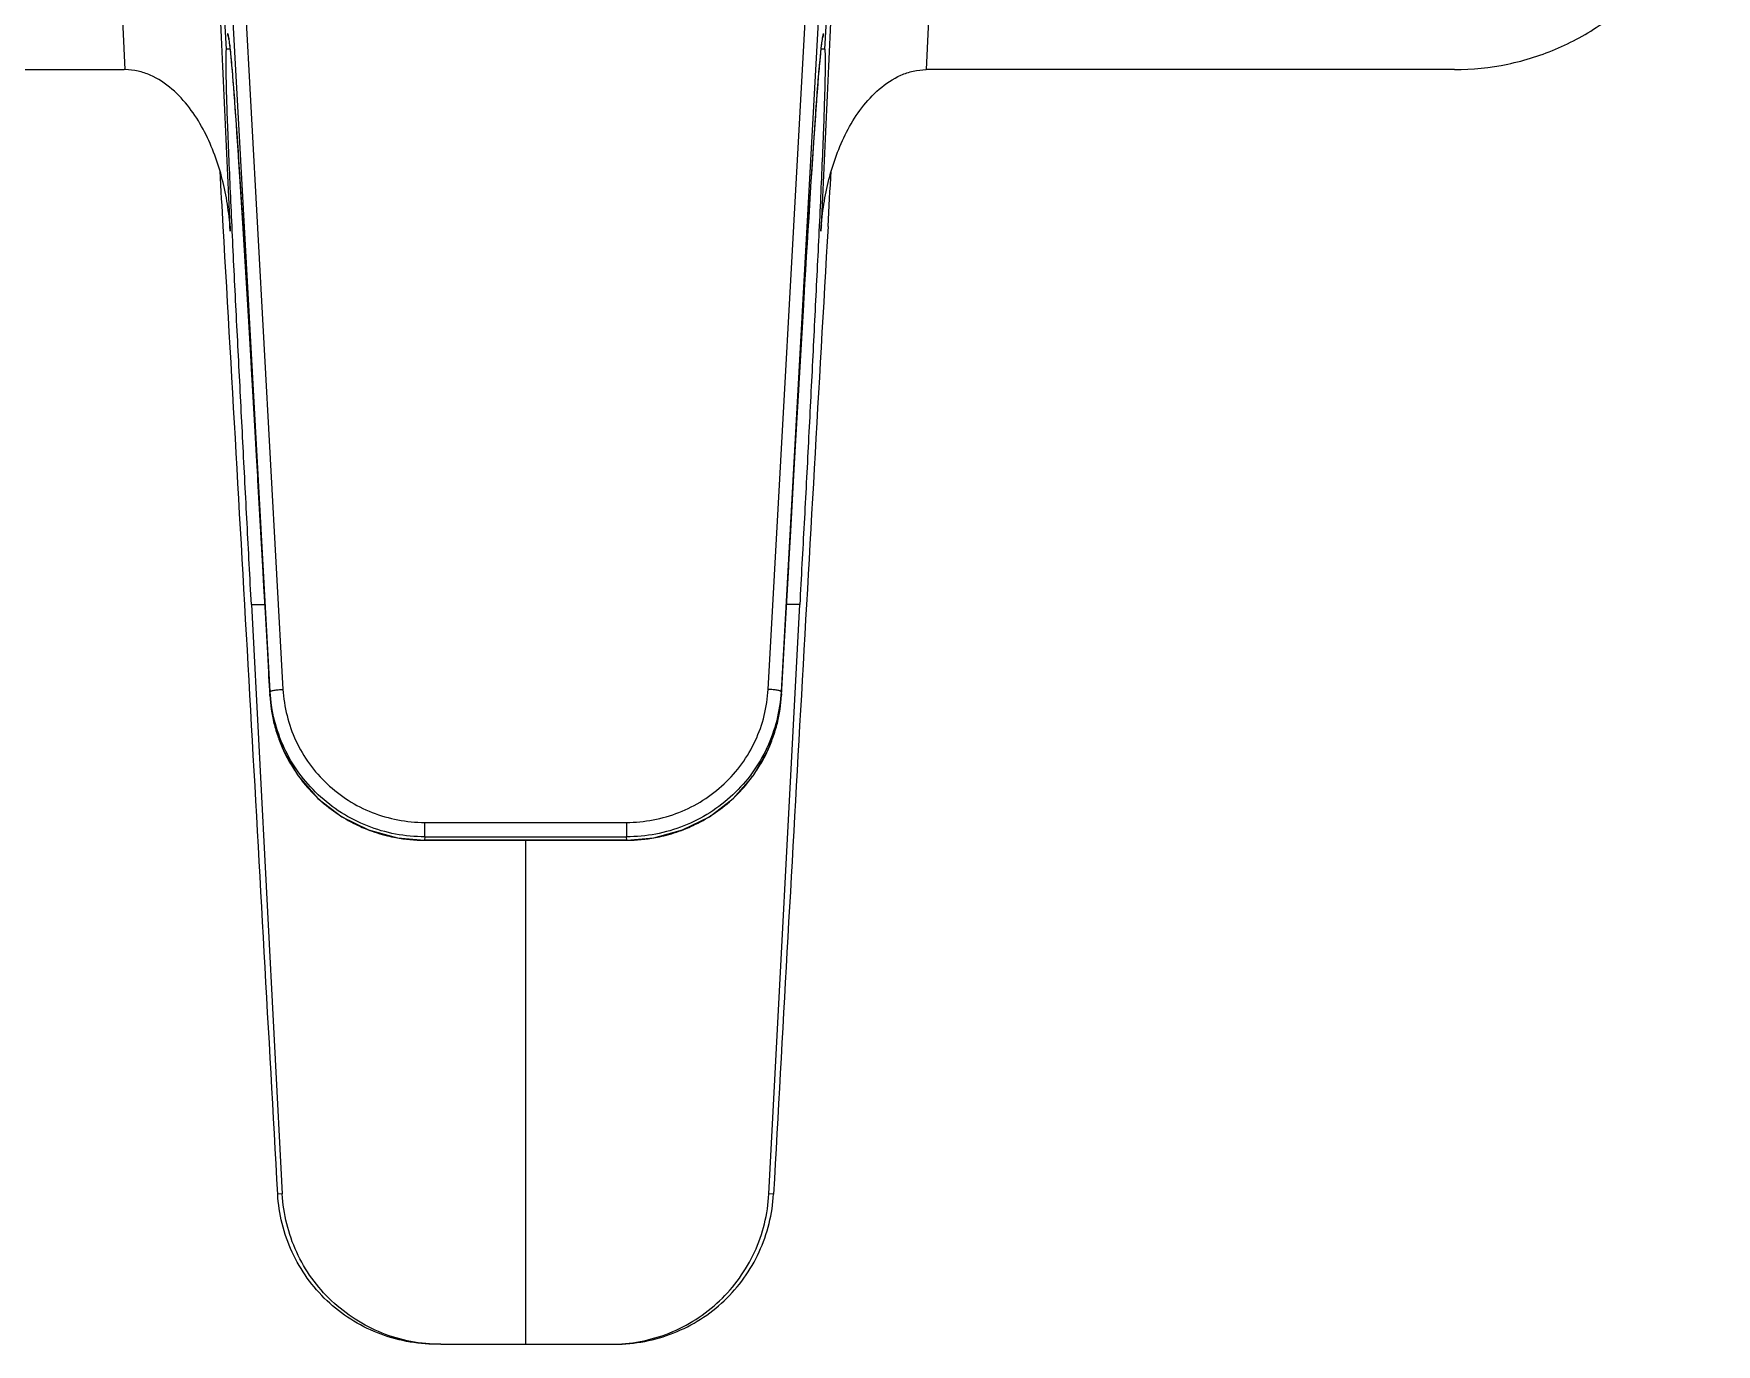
# Model space of a CAD drawing. Header units: millimetres. Extents: x 1122 to 8358, y -1894 to -296.
# Drawn here: x 7457.3 to 7587.7, y -621.2 to -519.6 of the extents above; entities that cross this region are included whole.
import ezdxf

# ---------------------------------------------------------------- set-up
doc = ezdxf.new("R2010")
doc.units = ezdxf.units.MM
doc.header["$LTSCALE"] = 3

msp = doc.modelspace()

# ---------------------------------------------------------------- linework, layer by layer
at = {"color": 7, "linetype": 'Continuous'}
for p, q in [((7472.24, -520.84), (7470.41, -487.71)), ((7518.62, -520.84), (7520.45, -487.72)), ((7475.62, -570.63), (7471.6, -497.62)), ((7472.6, -497.44), (7476.62, -570.45)), ((7514.23, -570.45), (7518.26, -497.44)), ((7519.26, -497.62), (7515.23, -570.63)), ((7472.52, -520.84), (7472.24, -520.84)), ((7518.62, -520.84), (7518.34, -520.84)), ((7423.43, -522.42), (7464.31, -522.42)), ((7567.43, -522.42), (7526.55, -522.42)), ((7472.5, -534.55), (7472.5, -534.47)), ((7472.53, -534.94), (7472.5, -534.55)), ((7472.53, -534.94), (7472.51, -534.55)), ((7472.52, -534.55), (7472.53, -534.94)), ((7518.32, -534.94), (7518.35, -534.55)), ((7518.32, -534.94), (7518.34, -534.55)), ((7518.35, -534.55), (7518.32, -534.94)), ((7518.36, -534.46), (7518.35, -534.55)), ((7473.69, -537.69), (7473.81, -539.57)), ((7473.81, -539.57), (7473.92, -541.52)), ((7473.92, -541.52), (7474.04, -543.53)), ((7474.04, -543.53), (7474.16, -545.62)), ((7516.6, -547.26), (7516.74, -544.79)), ((7474.16, -545.62), (7474.29, -547.79)), ((7474.29, -547.79), (7474.42, -550.02)), ((7516.45, -549.83), (7516.6, -547.26)), ((7474.42, -550.02), (7474.55, -552.34)), ((7516.3, -552.51), (7516.45, -549.83)), ((7516.14, -555.29), (7516.3, -552.51)), ((7515.98, -558.19), (7516.14, -555.29)), ((7515.8, -561.22), (7515.98, -558.19)), ((7474.97, -559.8), (7475.12, -562.47)), ((7515.63, -564.38), (7515.8, -561.22)), ((7475.12, -562.47), (7475.28, -565.25)), ((7474.17, -563.88), (7475.2, -563.88)), ((7474.17, -563.88), (7476.57, -609.55)), ((7514.29, -609.55), (7516.68, -563.88)), ((7515.44, -567.68), (7515.63, -564.38)), ((7516.68, -563.88), (7515.66, -563.88)), ((7515.26, -570.92), (7515.44, -567.68)), ((7475.51, -569.43), (7475.59, -570.91)), ((7475.52, -569.62), (7475.59, -570.92)), ((7515.26, -570.91), (7515.34, -569.45)), ((7475.59, -570.91), (7475.62, -570.63)), ((7475.59, -570.92), (7475.59, -570.91)), ((7475.59, -570.92), (7475.59, -570.92)), ((7515.23, -570.63), (7515.26, -570.91)), ((7515.26, -570.92), (7515.26, -570.91)), ((7515.26, -570.92), (7515.26, -570.92)), ((7487.61, -580.76), (7503.25, -580.76)), ((7487.61, -581.88), (7487.61, -580.76)), ((7503.25, -580.76), (7503.25, -581.88)), ((7487.61, -581.88), (7487.58, -582.14)), ((7503.28, -582.14), (7487.58, -582.14)), ((7487.58, -582.15), (7487.58, -582.14)), ((7487.58, -582.15), (7503.28, -582.15)), ((7487.61, -581.88), (7503.25, -581.88)), ((7495.43, -582.15), (7495.43, -621.21)), ((7503.28, -582.14), (7503.25, -581.88)), ((7503.28, -582.14), (7503.28, -582.15)), ((7476.57, -609.55), (7476.21, -609.57)), ((7514.65, -609.57), (7514.29, -609.55)), ((7488.86, -621.21), (7502, -621.21))]:
    msp.add_line(p, q, dxfattribs=at)
for points in [[(7472.39, -519.94), (7472.39, -519.94), (7472.4, -519.97), (7472.41, -520.03), (7472.43, -520.12), (7472.44, -520.22), (7472.46, -520.36), (7472.48, -520.52), (7472.5, -520.7), (7472.53, -520.92), (7472.55, -521.16), (7472.58, -521.44), (7472.61, -521.75), (7472.64, -522.1), (7472.67, -522.47), (7472.71, -522.89), (7472.74, -523.33), (7472.78, -523.8), (7472.82, -524.31), (7472.86, -524.85), (7472.9, -525.42), (7472.94, -526.02), (7472.99, -526.64), (7473.03, -527.29), (7473.08, -527.97), (7473.13, -528.67), (7473.17, -529.4), (7473.22, -530.14), (7473.27, -530.91), (7473.32, -531.69), (7473.37, -532.49), (7473.43, -533.32), (7473.48, -534.16), (7473.53, -535.01), (7473.58, -535.89), (7473.64, -536.78), (7473.69, -537.69)], [(7516.74, -544.79), (7516.88, -542.42), (7516.95, -541.27), (7517.02, -540.14), (7517.08, -539.03), (7517.15, -537.95), (7517.21, -536.9), (7517.27, -535.86), (7517.34, -534.85), (7517.4, -533.87), (7517.46, -532.91), (7517.52, -531.97), (7517.57, -531.06), (7517.63, -530.17), (7517.69, -529.32), (7517.74, -528.49), (7517.8, -527.69), (7517.85, -526.92), (7517.9, -526.19), (7517.95, -525.5), (7518, -524.84), (7518.04, -524.22), (7518.09, -523.64), (7518.13, -523.11), (7518.17, -522.61), (7518.21, -522.16), (7518.25, -521.75), (7518.28, -521.39), (7518.31, -521.07), (7518.34, -520.79), (7518.37, -520.56), (7518.4, -520.36), (7518.42, -520.2), (7518.44, -520.08), (7518.45, -519.99), (7518.46, -519.94)], [(7474.55, -552.34), (7474.69, -554.74), (7474.76, -555.97)], [(7474.76, -555.97), (7474.9, -558.5), (7474.97, -559.8)], [(7475.28, -565.25), (7475.44, -568.13), (7475.52, -569.62)], [(7475.59, -570.92), (7475.89, -572.98), (7476.64, -575.15), (7477.8, -577.15), (7479.33, -578.9), (7481.18, -580.32), (7483.26, -581.35), (7485.5, -581.97), (7487.58, -582.15)], [(7503.28, -582.15), (7505.36, -581.97), (7507.59, -581.35), (7509.68, -580.32), (7511.52, -578.9), (7513.06, -577.15), (7514.22, -575.15), (7514.96, -572.98), (7515.26, -570.92)]]:
    msp.add_lwpolyline(points, dxfattribs=at)
for centre, radius, start, end in [((2141.04, -771.67), 5329.17, 2.68078, 3.05873), ((13053.94, -781.9), 5533.55, 176.94825, 177.31224), ((-463.68, -885.09), 7943.94, 2.529078, 2.789263), ((16651.27, -940.67), 9141.95, 177.227793, 177.453865), ((7473.34, -519.57), 1.02, 183.2249, 201.0398), ((7517.53, -519.58), 1, 338.1176, 339.4111), ((7517.52, -519.57), 1.02, 339.4507, 356.7771), ((7464.31, -530.07), 7.66, 89.4937, 90.0033), ((7526.55, -530.07), 7.66, 89.9967, 90.5063), ((-20843.88, -2166.24), 28362.84, 3.146206, 3.297953), ((36042.13, -2177.78), 28570.55, 176.702868, 176.853508), ((7487.35, -570.26), 11.77, 183.199, 193.7731), ((7503.51, -570.26), 11.77, 346.227, 356.801), ((7487.35, -570.26), 11.77, 193.78, 199.5564), ((7503.51, -570.26), 11.77, 340.4435, 346.22), ((7487.39, -570.24), 11.81, 199.5563, 204.8899), ((7487.42, -570.23), 11.85, 204.8964, 210.3349), ((7503.44, -570.23), 11.85, 329.6653, 335.1037), ((7503.47, -570.24), 11.81, 335.1102, 340.4437), ((7487.45, -570.21), 11.88, 210.3338, 215.9571), ((7503.41, -570.21), 11.88, 324.0429, 329.6664), ((7487.45, -570.2), 11.89, 215.9615, 219.0919), ((7487.51, -570.15), 11.97, 219.1006, 236.4948), ((7503.35, -570.15), 11.97, 303.5049, 320.9009), ((7503.4, -570.2), 11.89, 320.9097, 324.0385), ((7487.53, -570.13), 12, 236.4793, 237.7072), ((7487.57, -570.07), 12.07, 237.7177, 245.906), ((7503.29, -570.07), 12.07, 294.0937, 302.2823), ((7503.33, -570.13), 12, 302.2928, 303.5204), ((7487.57, -570.07), 12.07, 245.9058, 248.5841), ((7487.58, -570.03), 12.11, 248.5919, 256.3246), ((7503.28, -570.03), 12.11, 283.6753, 291.4081), ((7503.29, -570.07), 12.07, 291.4159, 294.0939), ((7487.58, -570.05), 12.09, 256.3259, 259.4622), ((7487.58, -569.99), 12.15, 259.4721, 269.9791), ((7503.27, -569.99), 12.15, 270.0209, 280.5279), ((7503.28, -570.05), 12.09, 280.5378, 283.674)]:
    msp.add_arc(centre, radius, start, end, dxfattribs=at)
for points, knots in [([(7567.43, -522.42), (7568.81, -522.42), (7571.58, -522.13), (7575.54, -520.87), (7579.13, -518.84), (7582.22, -516.14), (7584.67, -512.89), (7586.44, -509.24), (7587.5, -505.32), (7587.73, -502.62), (7587.73, -501.27)], [0, 0, 0, 0, 0.127379, 0.254117, 0.37985, 0.504511, 0.628356, 0.751907, 0.875654, 1, 1, 1, 1]), ([(7472.32, -519.63), (7472.33, -519.64), (7472.35, -519.67), (7472.36, -519.74), (7472.39, -519.84), (7472.4, -519.91), (7472.41, -519.95)], [0, 0, 0, 0, 0.118645, 0.321323, 0.613826, 1, 1, 1, 1]), ([(7472.41, -519.95), (7472.41, -519.97), (7472.42, -520.02), (7472.42, -520.07), (7472.43, -520.11)], [0, 0, 0, 0, 0.231647, 1, 1, 1, 1]), ([(7472.43, -520.11), (7472.45, -520.26), (7472.5, -520.63), (7472.6, -521.58), (7472.73, -523.16), (7472.91, -525.44), (7473.09, -528.15), (7473.29, -531.16), (7473.56, -535.5), (7473.9, -541.15), (7474.31, -548.09), (7474.71, -555.15), (7475.11, -562.28), (7475.38, -567.04), (7475.51, -569.43)], [0, 0, 0, 0, 0.009494, 0.022403, 0.058227, 0.105534, 0.161451, 0.223085, 0.288433, 0.425433, 0.566794, 0.710273, 0.85483, 1, 1, 1, 1]), ([(7515.34, -569.45), (7515.48, -567.06), (7515.74, -562.29), (7516.15, -555.16), (7516.55, -548.1), (7516.95, -541.16), (7517.29, -535.5), (7517.57, -531.16), (7517.76, -528.15), (7517.95, -525.44), (7518.12, -523.16), (7518.26, -521.58), (7518.36, -520.63), (7518.4, -520.26), (7518.43, -520.1)], [0, 0, 0, 0, 0.145181, 0.289748, 0.433239, 0.574612, 0.711624, 0.776976, 0.838613, 0.894528, 0.941824, 0.977627, 0.990522, 1, 1, 1, 1]), ([(7518.43, -520.1), (7518.43, -520.09), (7518.44, -520.03), (7518.45, -519.98), (7518.45, -519.94)], [0, 0, 0, 0, 0.270364, 1, 1, 1, 1]), ([(7518.45, -519.94), (7518.46, -519.9), (7518.47, -519.83), (7518.49, -519.74), (7518.51, -519.67), (7518.53, -519.64), (7518.53, -519.63)], [0, 0, 0, 0, 0.384898, 0.677022, 0.880146, 1, 1, 1, 1]), ([(7474.17, -563.88), (7474.06, -561.78), (7473.84, -557.58), (7473.51, -551.29), (7473.19, -545.01), (7472.87, -538.8), (7472.63, -533.71), (7472.46, -529.81), (7472.35, -527.16), (7472.27, -524.86), (7472.22, -523.03), (7472.21, -521.75), (7472.22, -521.08), (7472.24, -520.84)], [0, 0, 0, 0, 0.146311, 0.292613, 0.438764, 0.58406, 0.725948, 0.793428, 0.856037, 0.910495, 0.95364, 0.983242, 1, 1, 1, 1]), ([(7518.62, -520.84), (7518.64, -521.08), (7518.65, -521.75), (7518.64, -523.03), (7518.59, -524.86), (7518.51, -527.16), (7518.4, -529.81), (7518.23, -533.71), (7517.98, -538.8), (7517.67, -545.01), (7517.35, -551.29), (7517.02, -557.58), (7516.79, -561.78), (7516.68, -563.88)], [0, 0, 0, 0, 0.016778, 0.046366, 0.089511, 0.143979, 0.206581, 0.274062, 0.415946, 0.56124, 0.70739, 0.85369, 1, 1, 1, 1]), ([(7472.51, -534.55), (7472.46, -533.9), (7472.3, -532.6), (7471.89, -530.68), (7471.28, -528.81), (7470.47, -527.01), (7469.41, -525.34), (7468.07, -523.86), (7466.66, -522.93), (7465.39, -522.5), (7464.72, -522.42), (7464.38, -522.41)], [0, 0, 0, 0, 0.123963, 0.247904, 0.371977, 0.496286, 0.62093, 0.746238, 0.872454, 0.936146, 1, 1, 1, 1]), ([(7518.35, -534.55), (7518.4, -533.9), (7518.56, -532.6), (7518.97, -530.68), (7519.58, -528.81), (7520.39, -527.02), (7521.44, -525.34), (7522.79, -523.87), (7524.19, -522.93), (7525.47, -522.5), (7526.14, -522.42), (7526.48, -522.42)], [0, 0, 0, 0, 0.123971, 0.247989, 0.372072, 0.496328, 0.621004, 0.746263, 0.872418, 0.936135, 1, 1, 1, 1]), ([(7475.62, -570.63), (7475.63, -570.62), (7475.65, -570.59), (7475.71, -570.57), (7475.81, -570.54), (7475.99, -570.51), (7476.26, -570.47), (7476.5, -570.45), (7476.62, -570.45)], [0, 0, 0, 0, 0.032887, 0.095476, 0.189735, 0.313257, 0.629846, 1, 1, 1, 1]), ([(7487.61, -581.88), (7486.85, -581.88), (7485.33, -581.74), (7483.14, -581.1), (7481.11, -580.07), (7479.31, -578.67), (7477.8, -576.97), (7476.65, -575.01), (7475.89, -572.87), (7475.67, -571.38), (7475.62, -570.63)], [0, 0, 0, 0, 0.125494, 0.250918, 0.376208, 0.501319, 0.626232, 0.750956, 0.875526, 1, 1, 1, 1]), ([(7476.62, -570.45), (7476.66, -571.13), (7476.87, -572.5), (7477.56, -574.46), (7478.62, -576.26), (7480, -577.82), (7481.65, -579.1), (7483.51, -580.05), (7485.52, -580.63), (7486.91, -580.76), (7487.61, -580.76)], [0, 0, 0, 0, 0.124478, 0.249048, 0.373769, 0.498678, 0.623785, 0.749073, 0.874499, 1, 1, 1, 1]), ([(7503.25, -580.76), (7503.94, -580.76), (7505.33, -580.63), (7507.34, -580.05), (7509.21, -579.1), (7510.86, -577.82), (7512.24, -576.26), (7513.29, -574.46), (7513.99, -572.5), (7514.19, -571.13), (7514.23, -570.45)], [0, 0, 0, 0, 0.125501, 0.250927, 0.376215, 0.501322, 0.626231, 0.750952, 0.875522, 1, 1, 1, 1]), ([(7515.23, -570.63), (7515.19, -571.38), (7514.96, -572.87), (7514.2, -575.01), (7513.05, -576.97), (7511.55, -578.67), (7509.75, -580.07), (7507.72, -581.1), (7505.52, -581.74), (7504.01, -581.88), (7503.25, -581.88)], [0, 0, 0, 0, 0.124474, 0.249044, 0.373768, 0.498681, 0.623792, 0.749082, 0.874506, 1, 1, 1, 1]), ([(7515.23, -570.63), (7515.23, -570.62), (7515.2, -570.59), (7515.14, -570.57), (7515.05, -570.54), (7514.87, -570.51), (7514.6, -570.47), (7514.36, -570.45), (7514.23, -570.45)], [0, 0, 0, 0, 0.032887, 0.095476, 0.189735, 0.313257, 0.629846, 1, 1, 1, 1]), ([(7488.52, -621.21), (7486.97, -621.21), (7483.84, -620.61), (7479.83, -618.05), (7477.06, -614.19), (7476.29, -611.1), (7476.21, -609.56)], [0, 0, 0, 0, 0.250571, 0.500628, 0.750526, 1, 1, 1, 1]), ([(7488.86, -621.21), (7488.08, -621.21), (7486.52, -621.07), (7483.53, -620.19), (7480.18, -618.06), (7477.87, -614.83), (7476.84, -611.88), (7476.61, -610.34), (7476.57, -609.56)], [0, 0, 0, 0, 0.125271, 0.25057, 0.5, 0.74943, 0.874729, 1, 1, 1, 1]), ([(7502, -621.21), (7502.78, -621.21), (7504.33, -621.07), (7506.59, -620.41), (7508.67, -619.34), (7510.52, -617.89), (7512.06, -616.12), (7513.24, -614.1), (7514.01, -611.88), (7514.24, -610.34), (7514.29, -609.56)], [0, 0, 0, 0, 0.124992, 0.250009, 0.375, 0.5, 0.625, 0.74999, 0.875008, 1, 1, 1, 1]), ([(7502.33, -621.21), (7503.89, -621.21), (7507.02, -620.61), (7511.02, -618.05), (7513.8, -614.19), (7514.56, -611.1), (7514.65, -609.56)], [0, 0, 0, 0, 0.250567, 0.500627, 0.750565, 1, 1, 1, 1])]:
    msp.add_open_spline(points, degree=3, knots=knots, dxfattribs=at)
for points in [[(7471.99, -534.57), (7471.91, -533.13), (7471.82, -531.7), (7471.74, -530.26)], [(7518.87, -534.57), (7518.95, -533.13), (7519.03, -531.7), (7519.12, -530.26)]]:
    msp.add_open_spline(points, degree=3, dxfattribs=at)

doc.saveas('drawing.dxf')
